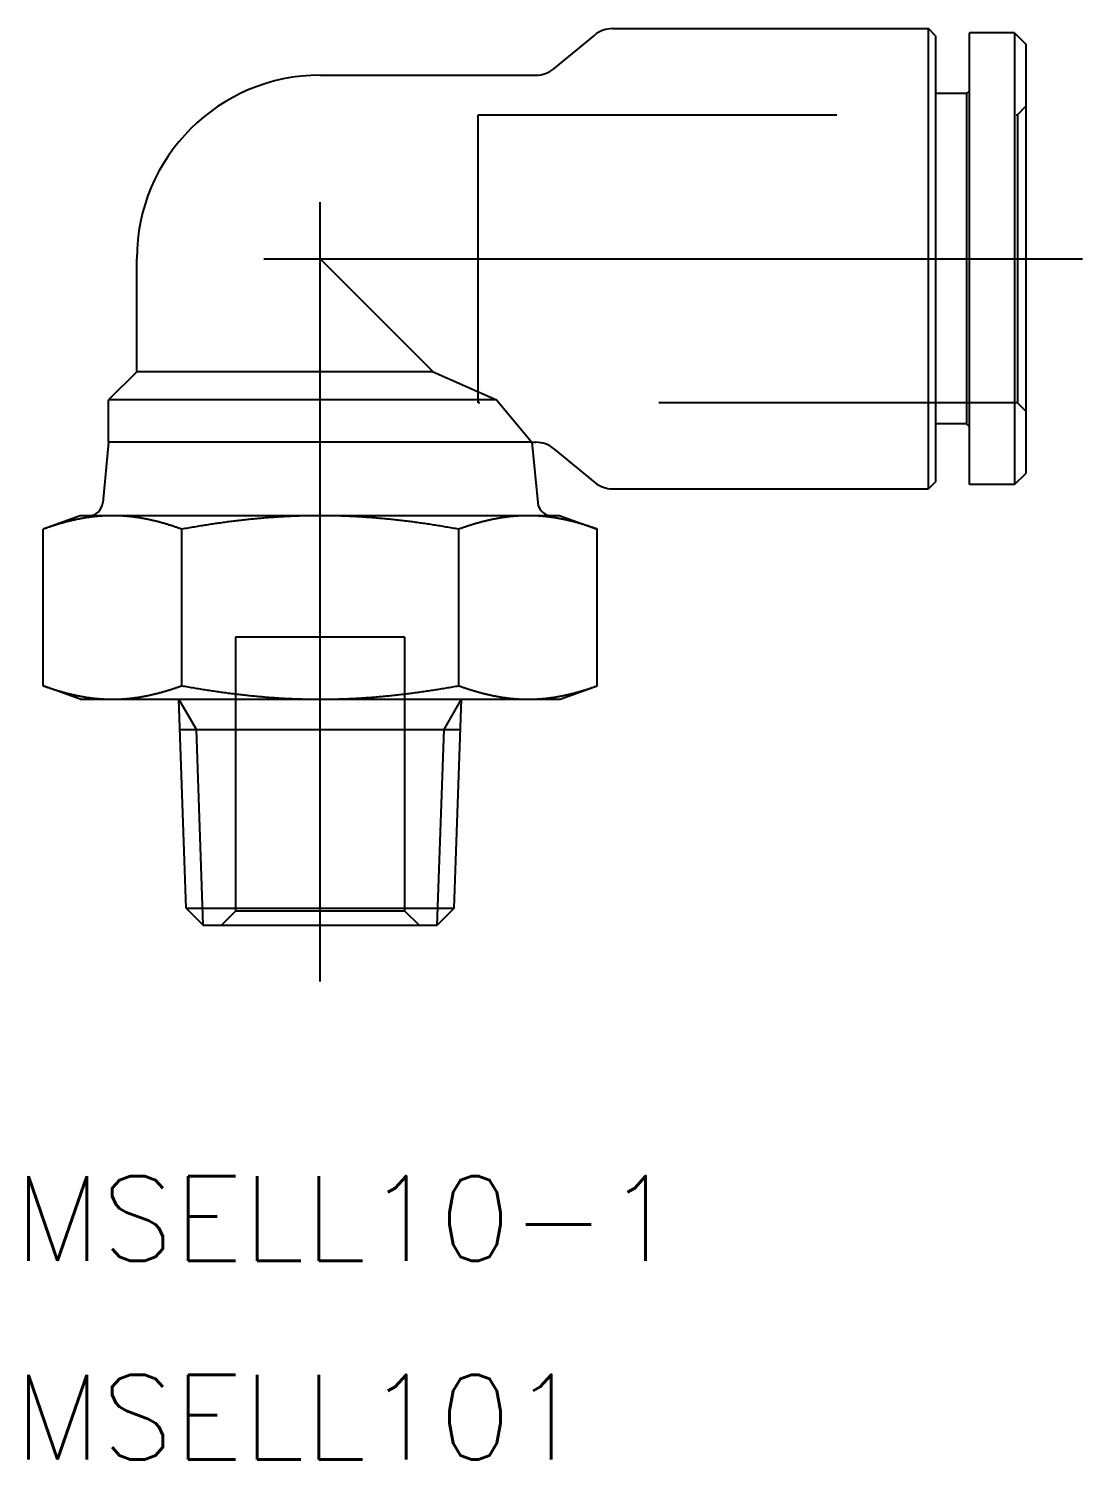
# Model space of a CAD drawing. Extents: x -10.3 to 68.7, y -18.9 to 33.8.
# Drawn here: x -10.3 to 27, y -18.9 to 31.8 of the extents above; entities that cross this region are included whole.
import ezdxf

# ---------------------------------------------------------------- set-up
doc = ezdxf.new("R2010")
doc.units = 0
doc.linetypes.add('CENTER', pattern=[50.8, 31.75, -6.35, 6.35, -6.35])
doc.linetypes.add('DASHED', pattern=[19.05, 12.7, -6.35])
doc.layers.get('0').update_dxf_attribs({"linetype": 'CONTINUOUS'})
doc.layers.add('CENTER', color=1, linetype='CENTER')
doc.styles.get("Standard").update_dxf_attribs({"font": 'txt.shx', "height": 3, "bigfont": 'bigfont.shx'})

msp = doc.modelspace()

# ---------------------------------------------------------------- linework, layer by layer
at = {"color": 7, "linetype": 'CONTINUOUS'}
for p, q in [((8.27712, 30.32863), (9.72288, 31.52137)), ((10.35926, 31.75), (21.55, 31.75)), ((21.55, 15.45), (21.55, 31.75)), ((21.8, 31.5), (21.55, 31.75)), ((21.8, 31.5), (21.8, 15.7)), ((23, 15.6), (23, 31.6)), ((24.6, 31.6), (23, 31.6)), ((24.6, 31.6), (24.6, 15.6)), ((24.6, 31.6), (25, 31.2)), ((25, 31.2), (25, 16)), ((0, 30.1), (7.64074, 30.1)), ((22.9, 29.45), (21.8, 29.45)), ((22.9, 29.45), (23, 29.55)), ((22.9, 29.45), (22.9, 17.75)), ((-6.5, 19.6), (-6.5, 23.6)), ((4, 19.6), (0, 23.6)), ((-6.5, 19.6), (-7.5, 18.6)), ((4, 19.6), (-6.5, 19.6)), ((4, 19.6), (6.245, 18.6)), ((6.245, 18.6), (-7.5, 18.6)), ((-7.5, 17.1), (-7.5, 18.6)), ((6.245, 18.6), (7.5, 17.1)), ((22.9, 17.75), (21.8, 17.75)), ((22.9, 17.75), (23, 17.65)), ((-7.5, 17.1), (-7.70652, 14.95214)), ((7.5, 17.1), (-7.5, 17.1)), ((7.5, 17.1), (7.70652, 14.95214)), ((7.5, 17.1), (7.64074, 17.1)), ((7.5, 17.1), (7.70652, 14.95214)), ((8.27712, 16.87137), (9.72288, 15.67863)), ((24.6, 15.6), (25, 16)), ((10.35926, 15.45), (21.55, 15.45)), ((21.8, 15.7), (21.55, 15.45)), ((24.6, 15.6), (23, 15.6)), ((-8.5, 14.5), (-9.81495, 14.0214)), ((8.5, 14.5), (-8.5, 14.5)), ((8.5, 14.5), (9.81495, 14.0214)), ((-9.81495, 8.4786), (-9.81495, 14.0214)), ((-4.90748, 8.4786), (-4.90748, 14.0214)), ((4.90748, 8.4786), (4.90748, 14.0214)), ((9.81495, 8.4786), (9.81495, 14.0214)), ((-8.5, 8), (-9.81495, 8.4786)), ((8.5, 8), (9.81495, 8.4786)), ((-8.5, 8), (8.5, 8)), ((-4.74639, 0.60202), (-5.00473, 8)), ((4.74639, 0.60202), (5.00473, 8)), ((-4.96733, 6.92889), (4.96733, 6.92889)), ((-4.74639, 0.60202), (4.74639, 0.60202)), ((-4.74639, 0.60202), (-4.14436, 0)), ((4.74639, 0.60202), (4.14436, 0)), ((-4.14436, 0), (4.14436, 0))]:
    msp.add_line(p, q, dxfattribs=at)
at = {"color": 3, "linetype": 'DASHED'}
for p, q in [((24.7, 28.7), (25, 29)), ((5.6, 28.7), (24.7, 28.7)), ((5.6, 18.5), (5.6, 28.7)), ((24.7, 28.7), (24.7, 18.5)), ((24.7, 18.5), (5.6, 18.5)), ((25, 18.2), (24.7, 18.5)), ((3, 10.2), (-3, 10.2)), ((-3, 10.2), (-3, 0.5)), ((3, 0.5), (3, 10.2)), ((-3, 0.5), (-3.5, 0)), ((3, 0.5), (-3, 0.5)), ((3.5, 0), (3, 0.5))]:
    msp.add_line(p, q, dxfattribs=at)
at = {"color": 3, "linetype": 'CONTINUOUS'}
for p, q in [((-4.38633, 6.92889), (-5.00473, 8)), ((4.38633, 6.92889), (5.00473, 8)), ((-4.14436, 0), (-4.38633, 6.92889)), ((4.14436, 0), (4.38633, 6.92889))]:
    msp.add_line(p, q, dxfattribs=at)
at = {"color": 7}
for points in [[(-7.36122, 14.5, 0), (-7.38654, 14.4999, 0), (-7.41184, 14.4998, 0), (-7.43711, 14.4995, 0), (-7.46236, 14.4991, 0), (-7.48758, 14.4986, 0), (-7.51277, 14.498, 0), (-7.53795, 14.4973, 0), (-7.5631, 14.4965, 0), (-7.58824, 14.4956, 0), (-7.61335, 14.4946, 0), (-7.63845, 14.4934, 0), (-7.66353, 14.4922, 0), (-7.6886, 14.4908, 0), (-7.71366, 14.4894, 0), (-7.7387, 14.4878, 0), (-7.76374, 14.4862, 0), (-7.78876, 14.4844, 0), (-7.81378, 14.4825, 0), (-7.83879, 14.4805, 0), (-7.8638, 14.4784, 0), (-7.8888, 14.4763, 0), (-7.9138, 14.474, 0), (-7.9388, 14.4716, 0), (-7.9638, 14.4691, 0), (-7.98879, 14.4665, 0), (-8.0138, 14.4637, 0), (-8.0388, 14.4609, 0), (-8.06381, 14.458, 0), (-8.08883, 14.455, 0), (-8.11385, 14.4519, 0), (-8.13888, 14.4486, 0), (-8.16392, 14.4453, 0), (-8.18897, 14.4419, 0), (-8.21404, 14.4383, 0), (-8.23912, 14.4347, 0), (-8.26421, 14.4309, 0), (-8.28932, 14.4271, 0), (-8.31444, 14.4231, 0), (-8.33959, 14.4191, 0), (-8.36475, 14.4149, 0), (-8.38993, 14.4107, 0), (-8.41514, 14.4063, 0), (-8.44037, 14.4018, 0), (-8.46562, 14.3973, 0), (-8.4909, 14.3926, 0), (-8.5162, 14.3878, 0), (-8.54154, 14.3829, 0), (-8.5669, 14.3779, 0), (-8.59229, 14.3728, 0), (-8.61772, 14.3676, 0), (-8.64318, 14.3623, 0), (-8.66867, 14.3569, 0), (-8.6942, 14.3514, 0), (-8.71976, 14.3458, 0), (-8.74536, 14.3401, 0), (-8.771, 14.3342, 0), (-8.79668, 14.3283, 0), (-8.8224, 14.3223, 0), (-8.84817, 14.3161, 0), (-8.87398, 14.3099, 0), (-8.89983, 14.3035, 0), (-8.92573, 14.297, 0), (-8.95168, 14.2905, 0), (-8.97768, 14.2838, 0), (-9.00372, 14.277, 0), (-9.02982, 14.2701, 0), (-9.05597, 14.2631, 0), (-9.08218, 14.256, 0), (-9.10844, 14.2488, 0), (-9.13476, 14.2414, 0), (-9.16113, 14.234, 0), (-9.18756, 14.2264, 0), (-9.21406, 14.2188, 0), (-9.24062, 14.211, 0), (-9.26724, 14.2031, 0), (-9.29392, 14.1951, 0), (-9.32067, 14.187, 0), (-9.34748, 14.1788, 0), (-9.37437, 14.1705, 0), (-9.40132, 14.162, 0), (-9.42835, 14.1535, 0), (-9.45545, 14.1448, 0), (-9.48262, 14.136, 0), (-9.50987, 14.1271, 0), (-9.53719, 14.1181, 0), (-9.56459, 14.1089, 0), (-9.59207, 14.0997, 0), (-9.61964, 14.0903, 0), (-9.64728, 14.0808, 0), (-9.67501, 14.0712, 0), (-9.70282, 14.0615, 0), (-9.73072, 14.0517, 0), (-9.75871, 14.0417, 0), (-9.78679, 14.0316, 0), (-9.81495, 14.0214, 0)], [(-4.90748, 14.0214, 0), (-4.93565, 14.0316, 0), (-4.96372, 14.0417, 0), (-4.99171, 14.0517, 0), (-5.01961, 14.0615, 0), (-5.04742, 14.0712, 0), (-5.07515, 14.0808, 0), (-5.1028, 14.0903, 0), (-5.13036, 14.0997, 0), (-5.15784, 14.1089, 0), (-5.18524, 14.1181, 0), (-5.21256, 14.1271, 0), (-5.23981, 14.136, 0), (-5.26698, 14.1448, 0), (-5.29408, 14.1535, 0), (-5.32111, 14.162, 0), (-5.34806, 14.1705, 0), (-5.37495, 14.1788, 0), (-5.40176, 14.187, 0), (-5.42851, 14.1951, 0), (-5.4552, 14.2031, 0), (-5.48182, 14.211, 0), (-5.50837, 14.2188, 0), (-5.53487, 14.2264, 0), (-5.5613, 14.234, 0), (-5.58768, 14.2414, 0), (-5.61399, 14.2488, 0), (-5.64025, 14.256, 0), (-5.66646, 14.2631, 0), (-5.69261, 14.2701, 0), (-5.71871, 14.277, 0), (-5.74476, 14.2838, 0), (-5.77075, 14.2905, 0), (-5.7967, 14.297, 0), (-5.8226, 14.3035, 0), (-5.84846, 14.3099, 0), (-5.87426, 14.3161, 0), (-5.90003, 14.3223, 0), (-5.92575, 14.3283, 0), (-5.95143, 14.3342, 0), (-5.97707, 14.3401, 0), (-6.00267, 14.3458, 0), (-6.02824, 14.3514, 0), (-6.05376, 14.3569, 0), (-6.07926, 14.3623, 0), (-6.10471, 14.3676, 0), (-6.13014, 14.3728, 0), (-6.15553, 14.3779, 0), (-6.18089, 14.3829, 0), (-6.20623, 14.3878, 0), (-6.23153, 14.3926, 0), (-6.25681, 14.3973, 0), (-6.28207, 14.4018, 0), (-6.30729, 14.4063, 0), (-6.3325, 14.4107, 0), (-6.35768, 14.4149, 0), (-6.38285, 14.4191, 0), (-6.40799, 14.4231, 0), (-6.43312, 14.4271, 0), (-6.45822, 14.4309, 0), (-6.48332, 14.4347, 0), (-6.50839, 14.4383, 0), (-6.53346, 14.4419, 0), (-6.55851, 14.4453, 0), (-6.58355, 14.4486, 0), (-6.60858, 14.4519, 0), (-6.63361, 14.455, 0), (-6.65862, 14.458, 0), (-6.68363, 14.4609, 0), (-6.70864, 14.4637, 0), (-6.73364, 14.4665, 0), (-6.75864, 14.4691, 0), (-6.78363, 14.4716, 0), (-6.80863, 14.474, 0), (-6.83363, 14.4763, 0), (-6.85863, 14.4784, 0), (-6.88364, 14.4805, 0), (-6.90865, 14.4825, 0), (-6.93367, 14.4844, 0), (-6.95869, 14.4862, 0), (-6.98373, 14.4878, 0), (-7.00877, 14.4894, 0), (-7.03383, 14.4908, 0), (-7.0589, 14.4922, 0), (-7.08398, 14.4934, 0), (-7.10908, 14.4946, 0), (-7.1342, 14.4956, 0), (-7.15933, 14.4965, 0), (-7.18448, 14.4973, 0), (-7.20966, 14.498, 0), (-7.23485, 14.4986, 0), (-7.26007, 14.4991, 0), (-7.28532, 14.4995, 0), (-7.31059, 14.4998, 0), (-7.33589, 14.4999, 0), (-7.36122, 14.5, 0)], [(0, 14.5, 0), (-0.05066, 14.4999, 0), (-0.10125, 14.4998, 0), (-0.1518, 14.4995, 0), (-0.20228, 14.4991, 0), (-0.25272, 14.4986, 0), (-0.30312, 14.498, 0), (-0.35347, 14.4973, 0), (-0.40377, 14.4965, 0), (-0.45404, 14.4956, 0), (-0.50427, 14.4946, 0), (-0.55447, 14.4934, 0), (-0.60464, 14.4922, 0), (-0.65477, 14.4908, 0), (-0.70489, 14.4894, 0), (-0.75498, 14.4878, 0), (-0.80505, 14.4862, 0), (-0.8551, 14.4844, 0), (-0.90513, 14.4825, 0), (-0.95515, 14.4805, 0), (-1.00516, 14.4784, 0), (-1.05517, 14.4763, 0), (-1.10517, 14.474, 0), (-1.15516, 14.4716, 0), (-1.20516, 14.4691, 0), (-1.25516, 14.4665, 0), (-1.30516, 14.4637, 0), (-1.35517, 14.4609, 0), (-1.40519, 14.458, 0), (-1.45522, 14.455, 0), (-1.50527, 14.4519, 0), (-1.55533, 14.4486, 0), (-1.60541, 14.4453, 0), (-1.65552, 14.4419, 0), (-1.70564, 14.4383, 0), (-1.7558, 14.4347, 0), (-1.80598, 14.4309, 0), (-1.8562, 14.4271, 0), (-1.90645, 14.4231, 0), (-1.95674, 14.4191, 0), (-2.00707, 14.4149, 0), (-2.05743, 14.4107, 0), (-2.10784, 14.4063, 0), (-2.1583, 14.4018, 0), (-2.20881, 14.3973, 0), (-2.25937, 14.3926, 0), (-2.30998, 14.3878, 0), (-2.36064, 14.3829, 0), (-2.41137, 14.3779, 0), (-2.46216, 14.3728, 0), (-2.51301, 14.3676, 0), (-2.56392, 14.3623, 0), (-2.6149, 14.3569, 0), (-2.66596, 14.3514, 0), (-2.71709, 14.3458, 0), (-2.76829, 14.3401, 0), (-2.81957, 14.3342, 0), (-2.87093, 14.3283, 0), (-2.92237, 14.3223, 0), (-2.9739, 14.3161, 0), (-3.02552, 14.3099, 0), (-3.07723, 14.3035, 0), (-3.12903, 14.297, 0), (-3.18093, 14.2905, 0), (-3.23292, 14.2838, 0), (-3.28501, 14.277, 0), (-3.33721, 14.2701, 0), (-3.38951, 14.2631, 0), (-3.44192, 14.256, 0), (-3.49445, 14.2488, 0), (-3.54708, 14.2414, 0), (-3.59983, 14.234, 0), (-3.6527, 14.2264, 0), (-3.70569, 14.2188, 0), (-3.7588, 14.211, 0), (-3.81204, 14.2031, 0), (-3.86541, 14.1951, 0), (-3.9189, 14.187, 0), (-3.97254, 14.1788, 0), (-4.02631, 14.1705, 0), (-4.08022, 14.162, 0), (-4.13427, 14.1535, 0), (-4.18846, 14.1448, 0), (-4.24281, 14.136, 0), (-4.2973, 14.1271, 0), (-4.35195, 14.1181, 0), (-4.40675, 14.1089, 0), (-4.46172, 14.0997, 0), (-4.51684, 14.0903, 0), (-4.57213, 14.0808, 0), (-4.62759, 14.0712, 0), (-4.68321, 14.0615, 0), (-4.73901, 14.0517, 0), (-4.79499, 14.0417, 0), (-4.85114, 14.0316, 0), (-4.90748, 14.0214, 0)], [(4.90748, 14.0214, 0), (4.85114, 14.0316, 0), (4.79499, 14.0417, 0), (4.73901, 14.0517, 0), (4.68321, 14.0615, 0), (4.62759, 14.0712, 0), (4.57213, 14.0808, 0), (4.51684, 14.0903, 0), (4.46172, 14.0997, 0), (4.40675, 14.1089, 0), (4.35195, 14.1181, 0), (4.2973, 14.1271, 0), (4.24281, 14.136, 0), (4.18846, 14.1448, 0), (4.13427, 14.1535, 0), (4.08022, 14.162, 0), (4.02631, 14.1705, 0), (3.97254, 14.1788, 0), (3.9189, 14.187, 0), (3.86541, 14.1951, 0), (3.81204, 14.2031, 0), (3.7588, 14.211, 0), (3.70569, 14.2188, 0), (3.6527, 14.2264, 0), (3.59983, 14.234, 0), (3.54708, 14.2414, 0), (3.49445, 14.2488, 0), (3.44192, 14.256, 0), (3.38951, 14.2631, 0), (3.33721, 14.2701, 0), (3.28501, 14.277, 0), (3.23292, 14.2838, 0), (3.18093, 14.2905, 0), (3.12903, 14.297, 0), (3.07723, 14.3035, 0), (3.02552, 14.3099, 0), (2.9739, 14.3161, 0), (2.92237, 14.3223, 0), (2.87093, 14.3283, 0), (2.81957, 14.3342, 0), (2.76829, 14.3401, 0), (2.71709, 14.3458, 0), (2.66596, 14.3514, 0), (2.6149, 14.3569, 0), (2.56392, 14.3623, 0), (2.51301, 14.3676, 0), (2.46216, 14.3728, 0), (2.41137, 14.3779, 0), (2.36064, 14.3829, 0), (2.30998, 14.3878, 0), (2.25937, 14.3926, 0), (2.20881, 14.3973, 0), (2.1583, 14.4018, 0), (2.10784, 14.4063, 0), (2.05743, 14.4107, 0), (2.00707, 14.4149, 0), (1.95674, 14.4191, 0), (1.90645, 14.4231, 0), (1.8562, 14.4271, 0), (1.80598, 14.4309, 0), (1.7558, 14.4347, 0), (1.70564, 14.4383, 0), (1.65552, 14.4419, 0), (1.60541, 14.4453, 0), (1.55533, 14.4486, 0), (1.50527, 14.4519, 0), (1.45522, 14.455, 0), (1.40519, 14.458, 0), (1.35517, 14.4609, 0), (1.30516, 14.4637, 0), (1.25516, 14.4665, 0), (1.20516, 14.4691, 0), (1.15516, 14.4716, 0), (1.10517, 14.474, 0), (1.05517, 14.4763, 0), (1.00516, 14.4784, 0), (0.95515, 14.4805, 0), (0.90513, 14.4825, 0), (0.8551, 14.4844, 0), (0.80505, 14.4862, 0), (0.75498, 14.4878, 0), (0.70489, 14.4894, 0), (0.65477, 14.4908, 0), (0.60464, 14.4922, 0), (0.55447, 14.4934, 0), (0.50427, 14.4946, 0), (0.45404, 14.4956, 0), (0.40377, 14.4965, 0), (0.35347, 14.4973, 0), (0.30312, 14.498, 0), (0.25272, 14.4986, 0), (0.20228, 14.4991, 0), (0.1518, 14.4995, 0), (0.10125, 14.4998, 0), (0.05066, 14.4999, 0), (0, 14.5, 0)], [(7.36122, 14.5, 0), (7.33589, 14.4999, 0), (7.31059, 14.4998, 0), (7.28532, 14.4995, 0), (7.26007, 14.4991, 0), (7.23485, 14.4986, 0), (7.20966, 14.498, 0), (7.18448, 14.4973, 0), (7.15933, 14.4965, 0), (7.1342, 14.4956, 0), (7.10908, 14.4946, 0), (7.08398, 14.4934, 0), (7.0589, 14.4922, 0), (7.03383, 14.4908, 0), (7.00877, 14.4894, 0), (6.98373, 14.4878, 0), (6.95869, 14.4862, 0), (6.93367, 14.4844, 0), (6.90865, 14.4825, 0), (6.88364, 14.4805, 0), (6.85863, 14.4784, 0), (6.83363, 14.4763, 0), (6.80863, 14.474, 0), (6.78363, 14.4716, 0), (6.75864, 14.4691, 0), (6.73364, 14.4665, 0), (6.70864, 14.4637, 0), (6.68363, 14.4609, 0), (6.65862, 14.458, 0), (6.63361, 14.455, 0), (6.60858, 14.4519, 0), (6.58355, 14.4486, 0), (6.55851, 14.4453, 0), (6.53346, 14.4419, 0), (6.50839, 14.4383, 0), (6.48332, 14.4347, 0), (6.45822, 14.4309, 0), (6.43312, 14.4271, 0), (6.40799, 14.4231, 0), (6.38285, 14.4191, 0), (6.35768, 14.4149, 0), (6.3325, 14.4107, 0), (6.30729, 14.4063, 0), (6.28207, 14.4018, 0), (6.25681, 14.3973, 0), (6.23153, 14.3926, 0), (6.20623, 14.3878, 0), (6.18089, 14.3829, 0), (6.15553, 14.3779, 0), (6.13014, 14.3728, 0), (6.10471, 14.3676, 0), (6.07926, 14.3623, 0), (6.05376, 14.3569, 0), (6.02824, 14.3514, 0), (6.00267, 14.3458, 0), (5.97707, 14.3401, 0), (5.95143, 14.3342, 0), (5.92575, 14.3283, 0), (5.90003, 14.3223, 0), (5.87426, 14.3161, 0), (5.84846, 14.3099, 0), (5.8226, 14.3035, 0), (5.7967, 14.297, 0), (5.77075, 14.2905, 0), (5.74476, 14.2838, 0), (5.71871, 14.277, 0), (5.69261, 14.2701, 0), (5.66646, 14.2631, 0), (5.64025, 14.256, 0), (5.61399, 14.2488, 0), (5.58768, 14.2414, 0), (5.5613, 14.234, 0), (5.53487, 14.2264, 0), (5.50837, 14.2188, 0), (5.48182, 14.211, 0), (5.4552, 14.2031, 0), (5.42851, 14.1951, 0), (5.40176, 14.187, 0), (5.37495, 14.1788, 0), (5.34806, 14.1705, 0), (5.32111, 14.162, 0), (5.29408, 14.1535, 0), (5.26698, 14.1448, 0), (5.23981, 14.136, 0), (5.21256, 14.1271, 0), (5.18524, 14.1181, 0), (5.15784, 14.1089, 0), (5.13036, 14.0997, 0), (5.1028, 14.0903, 0), (5.07515, 14.0808, 0), (5.04742, 14.0712, 0), (5.01961, 14.0615, 0), (4.99171, 14.0517, 0), (4.96372, 14.0417, 0), (4.93565, 14.0316, 0), (4.90748, 14.0214, 0)], [(9.81495, 14.0214, 0), (9.78679, 14.0316, 0), (9.75871, 14.0417, 0), (9.73072, 14.0517, 0), (9.70282, 14.0615, 0), (9.67501, 14.0712, 0), (9.64728, 14.0808, 0), (9.61964, 14.0903, 0), (9.59207, 14.0997, 0), (9.56459, 14.1089, 0), (9.53719, 14.1181, 0), (9.50987, 14.1271, 0), (9.48262, 14.136, 0), (9.45545, 14.1448, 0), (9.42835, 14.1535, 0), (9.40132, 14.162, 0), (9.37437, 14.1705, 0), (9.34748, 14.1788, 0), (9.32067, 14.187, 0), (9.29392, 14.1951, 0), (9.26724, 14.2031, 0), (9.24062, 14.211, 0), (9.21406, 14.2188, 0), (9.18756, 14.2264, 0), (9.16113, 14.234, 0), (9.13476, 14.2414, 0), (9.10844, 14.2488, 0), (9.08218, 14.256, 0), (9.05597, 14.2631, 0), (9.02982, 14.2701, 0), (9.00372, 14.277, 0), (8.97768, 14.2838, 0), (8.95168, 14.2905, 0), (8.92573, 14.297, 0), (8.89983, 14.3035, 0), (8.87398, 14.3099, 0), (8.84817, 14.3161, 0), (8.8224, 14.3223, 0), (8.79668, 14.3283, 0), (8.771, 14.3342, 0), (8.74536, 14.3401, 0), (8.71976, 14.3458, 0), (8.6942, 14.3514, 0), (8.66867, 14.3569, 0), (8.64318, 14.3623, 0), (8.61772, 14.3676, 0), (8.59229, 14.3728, 0), (8.5669, 14.3779, 0), (8.54154, 14.3829, 0), (8.5162, 14.3878, 0), (8.4909, 14.3926, 0), (8.46562, 14.3973, 0), (8.44037, 14.4018, 0), (8.41514, 14.4063, 0), (8.38993, 14.4107, 0), (8.36475, 14.4149, 0), (8.33959, 14.4191, 0), (8.31444, 14.4231, 0), (8.28932, 14.4271, 0), (8.26421, 14.4309, 0), (8.23912, 14.4347, 0), (8.21404, 14.4383, 0), (8.18897, 14.4419, 0), (8.16392, 14.4453, 0), (8.13888, 14.4486, 0), (8.11385, 14.4519, 0), (8.08883, 14.455, 0), (8.06381, 14.458, 0), (8.0388, 14.4609, 0), (8.0138, 14.4637, 0), (7.98879, 14.4665, 0), (7.9638, 14.4691, 0), (7.9388, 14.4716, 0), (7.9138, 14.474, 0), (7.8888, 14.4763, 0), (7.8638, 14.4784, 0), (7.83879, 14.4805, 0), (7.81378, 14.4825, 0), (7.78876, 14.4844, 0), (7.76374, 14.4862, 0), (7.7387, 14.4878, 0), (7.71366, 14.4894, 0), (7.6886, 14.4908, 0), (7.66353, 14.4922, 0), (7.63845, 14.4934, 0), (7.61335, 14.4946, 0), (7.58824, 14.4956, 0), (7.5631, 14.4965, 0), (7.53795, 14.4973, 0), (7.51277, 14.498, 0), (7.48758, 14.4986, 0), (7.46236, 14.4991, 0), (7.43711, 14.4995, 0), (7.41184, 14.4998, 0), (7.38654, 14.4999, 0), (7.36122, 14.5, 0)], [(-9.81495, 8.4786, 0), (-9.7874, 8.46862, 0), (-9.75991, 8.45874, 0), (-9.7325, 8.44898, 0), (-9.70516, 8.43932, 0), (-9.6779, 8.42978, 0), (-9.6507, 8.42035, 0), (-9.62357, 8.41102, 0), (-9.5965, 8.40181, 0), (-9.5695, 8.3927, 0), (-9.54257, 8.38371, 0), (-9.5157, 8.37482, 0), (-9.48889, 8.36604, 0), (-9.46214, 8.35737, 0), (-9.43545, 8.3488, 0), (-9.40882, 8.34034, 0), (-9.38225, 8.33199, 0), (-9.35573, 8.32375, 0), (-9.32927, 8.31561, 0), (-9.30286, 8.30757, 0), (-9.2765, 8.29964, 0), (-9.2502, 8.29182, 0), (-9.22394, 8.2841, 0), (-9.19773, 8.27649, 0), (-9.17157, 8.26898, 0), (-9.14546, 8.26158, 0), (-9.11939, 8.25428, 0), (-9.09336, 8.24708, 0), (-9.06738, 8.23999, 0), (-9.04144, 8.233, 0), (-9.01554, 8.22612, 0), (-8.98968, 8.21933, 0), (-8.96385, 8.21265, 0), (-8.93807, 8.20608, 0), (-8.91231, 8.1996, 0), (-8.8866, 8.19323, 0), (-8.86091, 8.18696, 0), (-8.83526, 8.1808, 0), (-8.80964, 8.17473, 0), (-8.78405, 8.16877, 0), (-8.75849, 8.16291, 0), (-8.73295, 8.15715, 0), (-8.70745, 8.1515, 0), (-8.68196, 8.14595, 0), (-8.6565, 8.14049, 0), (-8.63107, 8.13514, 0), (-8.60565, 8.1299, 0), (-8.58026, 8.12475, 0), (-8.55488, 8.11971, 0), (-8.52952, 8.11477, 0), (-8.50418, 8.10993, 0), (-8.47886, 8.10519, 0), (-8.45355, 8.10055, 0), (-8.42825, 8.09602, 0), (-8.40297, 8.09158, 0), (-8.37769, 8.08725, 0), (-8.35243, 8.08303, 0), (-8.32717, 8.0789, 0), (-8.30192, 8.07488, 0), (-8.27668, 8.07096, 0), (-8.25144, 8.06714, 0), (-8.22621, 8.06343, 0), (-8.20097, 8.05981, 0), (-8.17574, 8.05631, 0), (-8.15051, 8.0529, 0), (-8.12528, 8.0496, 0), (-8.10004, 8.0464, 0), (-8.07481, 8.04331, 0), (-8.04956, 8.04032, 0), (-8.02431, 8.03743, 0), (-7.99905, 8.03465, 0), (-7.97379, 8.03197, 0), (-7.94851, 8.0294, 0), (-7.92322, 8.02693, 0), (-7.89792, 8.02457, 0), (-7.8726, 8.02232, 0), (-7.84727, 8.02017, 0), (-7.82192, 8.01812, 0), (-7.79656, 8.01619, 0), (-7.77117, 8.01436, 0), (-7.74577, 8.01264, 0), (-7.72034, 8.01103, 0), (-7.69488, 8.00952, 0), (-7.66941, 8.00812, 0), (-7.6439, 8.00684, 0), (-7.61837, 8.00566, 0), (-7.59281, 8.00459, 0), (-7.56722, 8.00363, 0), (-7.5416, 8.00279, 0), (-7.51594, 8.00205, 0), (-7.49025, 8.00143, 0), (-7.46452, 8.00091, 0), (-7.43876, 8.00051, 0), (-7.41295, 8.00023, 0), (-7.3871, 8.00006, 0), (-7.36122, 8, 0)], [(-7.36122, 8, 0), (-7.33533, 8.00006, 0), (-7.30948, 8.00023, 0), (-7.28368, 8.00051, 0), (-7.25791, 8.00091, 0), (-7.23218, 8.00143, 0), (-7.20649, 8.00205, 0), (-7.18083, 8.00279, 0), (-7.15521, 8.00363, 0), (-7.12962, 8.00459, 0), (-7.10406, 8.00566, 0), (-7.07853, 8.00684, 0), (-7.05302, 8.00812, 0), (-7.02755, 8.00952, 0), (-7.0021, 8.01103, 0), (-6.97667, 8.01264, 0), (-6.95126, 8.01436, 0), (-6.92587, 8.01619, 0), (-6.90051, 8.01812, 0), (-6.87516, 8.02017, 0), (-6.84983, 8.02232, 0), (-6.82451, 8.02457, 0), (-6.79921, 8.02693, 0), (-6.77392, 8.0294, 0), (-6.74865, 8.03197, 0), (-6.72338, 8.03465, 0), (-6.69812, 8.03743, 0), (-6.67287, 8.04032, 0), (-6.64763, 8.04331, 0), (-6.62239, 8.0464, 0), (-6.59715, 8.0496, 0), (-6.57192, 8.0529, 0), (-6.54669, 8.05631, 0), (-6.52146, 8.05981, 0), (-6.49623, 8.06343, 0), (-6.47099, 8.06714, 0), (-6.44575, 8.07096, 0), (-6.42051, 8.07488, 0), (-6.39526, 8.0789, 0), (-6.37001, 8.08303, 0), (-6.34474, 8.08725, 0), (-6.31947, 8.09158, 0), (-6.29418, 8.09602, 0), (-6.26888, 8.10055, 0), (-6.24357, 8.10519, 0), (-6.21825, 8.10993, 0), (-6.19291, 8.11477, 0), (-6.16755, 8.11971, 0), (-6.14217, 8.12475, 0), (-6.11678, 8.1299, 0), (-6.09137, 8.13514, 0), (-6.06593, 8.14049, 0), (-6.04047, 8.14595, 0), (-6.01499, 8.1515, 0), (-5.98948, 8.15715, 0), (-5.96394, 8.16291, 0), (-5.93838, 8.16877, 0), (-5.91279, 8.17473, 0), (-5.88717, 8.1808, 0), (-5.86152, 8.18696, 0), (-5.83583, 8.19323, 0), (-5.81012, 8.1996, 0), (-5.78437, 8.20608, 0), (-5.75858, 8.21265, 0), (-5.73276, 8.21933, 0), (-5.70689, 8.22612, 0), (-5.68099, 8.233, 0), (-5.65505, 8.23999, 0), (-5.62907, 8.24708, 0), (-5.60304, 8.25428, 0), (-5.57697, 8.26158, 0), (-5.55086, 8.26898, 0), (-5.5247, 8.27649, 0), (-5.49849, 8.2841, 0), (-5.47223, 8.29182, 0), (-5.44593, 8.29964, 0), (-5.41957, 8.30757, 0), (-5.39316, 8.31561, 0), (-5.3667, 8.32375, 0), (-5.34018, 8.33199, 0), (-5.31361, 8.34034, 0), (-5.28698, 8.3488, 0), (-5.26029, 8.35737, 0), (-5.23354, 8.36604, 0), (-5.20673, 8.37482, 0), (-5.17986, 8.38371, 0), (-5.15293, 8.3927, 0), (-5.12593, 8.40181, 0), (-5.09887, 8.41102, 0), (-5.07174, 8.42035, 0), (-5.04454, 8.42978, 0), (-5.01727, 8.43932, 0), (-4.98993, 8.44898, 0), (-4.96252, 8.45874, 0), (-4.93504, 8.46862, 0), (-4.90748, 8.4786, 0)], [(-4.90748, 8.4786, 0), (-4.85236, 8.46862, 0), (-4.79739, 8.45874, 0), (-4.74257, 8.44898, 0), (-4.6879, 8.43932, 0), (-4.63336, 8.42978, 0), (-4.57896, 8.42035, 0), (-4.5247, 8.41102, 0), (-4.47057, 8.40181, 0), (-4.41658, 8.3927, 0), (-4.36271, 8.38371, 0), (-4.30897, 8.37482, 0), (-4.25535, 8.36604, 0), (-4.20186, 8.35737, 0), (-4.14848, 8.3488, 0), (-4.09522, 8.34034, 0), (-4.04207, 8.33199, 0), (-3.98904, 8.32375, 0), (-3.93611, 8.31561, 0), (-3.88329, 8.30757, 0), (-3.83058, 8.29964, 0), (-3.77796, 8.29182, 0), (-3.72545, 8.2841, 0), (-3.67303, 8.27649, 0), (-3.62071, 8.26898, 0), (-3.56848, 8.26158, 0), (-3.51635, 8.25428, 0), (-3.46429, 8.24708, 0), (-3.41233, 8.23999, 0), (-3.36045, 8.233, 0), (-3.30864, 8.22612, 0), (-3.25692, 8.21933, 0), (-3.20527, 8.21265, 0), (-3.1537, 8.20608, 0), (-3.1022, 8.1996, 0), (-3.05076, 8.19323, 0), (-2.9994, 8.18696, 0), (-2.94809, 8.1808, 0), (-2.89685, 8.17473, 0), (-2.84567, 8.16877, 0), (-2.79455, 8.16291, 0), (-2.74348, 8.15715, 0), (-2.69246, 8.1515, 0), (-2.64149, 8.14595, 0), (-2.59058, 8.14049, 0), (-2.5397, 8.13514, 0), (-2.48887, 8.1299, 0), (-2.43808, 8.12475, 0), (-2.38733, 8.11971, 0), (-2.33662, 8.11477, 0), (-2.28593, 8.10993, 0), (-2.23528, 8.10519, 0), (-2.18466, 8.10055, 0), (-2.13407, 8.09602, 0), (-2.0835, 8.09158, 0), (-2.03295, 8.08725, 0), (-1.98242, 8.08303, 0), (-1.93191, 8.0789, 0), (-1.88141, 8.07488, 0), (-1.83092, 8.07096, 0), (-1.78045, 8.06714, 0), (-1.72998, 8.06343, 0), (-1.67952, 8.05981, 0), (-1.62905, 8.05631, 0), (-1.57859, 8.0529, 0), (-1.52813, 8.0496, 0), (-1.47766, 8.0464, 0), (-1.42718, 8.04331, 0), (-1.37669, 8.04032, 0), (-1.32619, 8.03743, 0), (-1.27567, 8.03465, 0), (-1.22514, 8.03197, 0), (-1.17459, 8.0294, 0), (-1.12401, 8.02693, 0), (-1.0734, 8.02457, 0), (-1.02277, 8.02232, 0), (-0.97211, 8.02017, 0), (-0.92141, 8.01812, 0), (-0.87068, 8.01619, 0), (-0.81991, 8.01436, 0), (-0.7691, 8.01264, 0), (-0.71824, 8.01103, 0), (-0.66734, 8.00952, 0), (-0.61638, 8.00812, 0), (-0.56538, 8.00684, 0), (-0.51431, 8.00566, 0), (-0.46319, 8.00459, 0), (-0.41201, 8.00363, 0), (-0.36077, 8.00279, 0), (-0.30945, 8.00205, 0), (-0.25807, 8.00143, 0), (-0.20661, 8.00091, 0), (-0.15508, 8.00051, 0), (-0.10347, 8.00023, 0), (-0.05178, 8.00006, 0), (0, 8, 0)], [(0, 8, 0), (0.05178, 8.00006, 0), (0.10347, 8.00023, 0), (0.15508, 8.00051, 0), (0.20661, 8.00091, 0), (0.25807, 8.00143, 0), (0.30945, 8.00205, 0), (0.36077, 8.00279, 0), (0.41201, 8.00363, 0), (0.46319, 8.00459, 0), (0.51431, 8.00566, 0), (0.56538, 8.00684, 0), (0.61638, 8.00812, 0), (0.66734, 8.00952, 0), (0.71824, 8.01103, 0), (0.7691, 8.01264, 0), (0.81991, 8.01436, 0), (0.87068, 8.01619, 0), (0.92141, 8.01812, 0), (0.97211, 8.02017, 0), (1.02277, 8.02232, 0), (1.0734, 8.02457, 0), (1.12401, 8.02693, 0), (1.17459, 8.0294, 0), (1.22514, 8.03197, 0), (1.27567, 8.03465, 0), (1.32619, 8.03743, 0), (1.37669, 8.04032, 0), (1.42718, 8.04331, 0), (1.47766, 8.0464, 0), (1.52813, 8.0496, 0), (1.57859, 8.0529, 0), (1.62905, 8.05631, 0), (1.67952, 8.05981, 0), (1.72998, 8.06343, 0), (1.78045, 8.06714, 0), (1.83092, 8.07096, 0), (1.88141, 8.07488, 0), (1.93191, 8.0789, 0), (1.98242, 8.08303, 0), (2.03295, 8.08725, 0), (2.0835, 8.09158, 0), (2.13407, 8.09602, 0), (2.18466, 8.10055, 0), (2.23528, 8.10519, 0), (2.28593, 8.10993, 0), (2.33662, 8.11477, 0), (2.38733, 8.11971, 0), (2.43808, 8.12475, 0), (2.48887, 8.1299, 0), (2.5397, 8.13514, 0), (2.59058, 8.14049, 0), (2.64149, 8.14595, 0), (2.69246, 8.1515, 0), (2.74348, 8.15715, 0), (2.79455, 8.16291, 0), (2.84567, 8.16877, 0), (2.89685, 8.17473, 0), (2.94809, 8.1808, 0), (2.9994, 8.18696, 0), (3.05076, 8.19323, 0), (3.1022, 8.1996, 0), (3.1537, 8.20608, 0), (3.20527, 8.21265, 0), (3.25692, 8.21933, 0), (3.30864, 8.22612, 0), (3.36045, 8.233, 0), (3.41233, 8.23999, 0), (3.46429, 8.24708, 0), (3.51635, 8.25428, 0), (3.56848, 8.26158, 0), (3.62071, 8.26898, 0), (3.67303, 8.27649, 0), (3.72545, 8.2841, 0), (3.77796, 8.29182, 0), (3.83058, 8.29964, 0), (3.88329, 8.30757, 0), (3.93611, 8.31561, 0), (3.98904, 8.32375, 0), (4.04207, 8.33199, 0), (4.09522, 8.34034, 0), (4.14848, 8.3488, 0), (4.20186, 8.35737, 0), (4.25535, 8.36604, 0), (4.30897, 8.37482, 0), (4.36271, 8.38371, 0), (4.41658, 8.3927, 0), (4.47057, 8.40181, 0), (4.5247, 8.41102, 0), (4.57896, 8.42035, 0), (4.63336, 8.42978, 0), (4.6879, 8.43932, 0), (4.74257, 8.44898, 0), (4.79739, 8.45874, 0), (4.85236, 8.46862, 0), (4.90748, 8.4786, 0)], [(4.90748, 8.4786, 0), (4.93504, 8.46862, 0), (4.96252, 8.45874, 0), (4.98993, 8.44898, 0), (5.01727, 8.43932, 0), (5.04454, 8.42978, 0), (5.07174, 8.42035, 0), (5.09887, 8.41102, 0), (5.12593, 8.40181, 0), (5.15293, 8.3927, 0), (5.17986, 8.38371, 0), (5.20673, 8.37482, 0), (5.23354, 8.36604, 0), (5.26029, 8.35737, 0), (5.28698, 8.3488, 0), (5.31361, 8.34034, 0), (5.34018, 8.33199, 0), (5.3667, 8.32375, 0), (5.39316, 8.31561, 0), (5.41957, 8.30757, 0), (5.44593, 8.29964, 0), (5.47223, 8.29182, 0), (5.49849, 8.2841, 0), (5.5247, 8.27649, 0), (5.55086, 8.26898, 0), (5.57697, 8.26158, 0), (5.60304, 8.25428, 0), (5.62907, 8.24708, 0), (5.65505, 8.23999, 0), (5.68099, 8.233, 0), (5.70689, 8.22612, 0), (5.73276, 8.21933, 0), (5.75858, 8.21265, 0), (5.78437, 8.20608, 0), (5.81012, 8.1996, 0), (5.83583, 8.19323, 0), (5.86152, 8.18696, 0), (5.88717, 8.1808, 0), (5.91279, 8.17473, 0), (5.93838, 8.16877, 0), (5.96394, 8.16291, 0), (5.98948, 8.15715, 0), (6.01499, 8.1515, 0), (6.04047, 8.14595, 0), (6.06593, 8.14049, 0), (6.09137, 8.13514, 0), (6.11678, 8.1299, 0), (6.14217, 8.12475, 0), (6.16755, 8.11971, 0), (6.19291, 8.11477, 0), (6.21825, 8.10993, 0), (6.24357, 8.10519, 0), (6.26888, 8.10055, 0), (6.29418, 8.09602, 0), (6.31947, 8.09158, 0), (6.34474, 8.08725, 0), (6.37001, 8.08303, 0), (6.39526, 8.0789, 0), (6.42051, 8.07488, 0), (6.44575, 8.07096, 0), (6.47099, 8.06714, 0), (6.49623, 8.06343, 0), (6.52146, 8.05981, 0), (6.54669, 8.05631, 0), (6.57192, 8.0529, 0), (6.59715, 8.0496, 0), (6.62239, 8.0464, 0), (6.64763, 8.04331, 0), (6.67287, 8.04032, 0), (6.69812, 8.03743, 0), (6.72338, 8.03465, 0), (6.74865, 8.03197, 0), (6.77392, 8.0294, 0), (6.79921, 8.02693, 0), (6.82451, 8.02457, 0), (6.84983, 8.02232, 0), (6.87516, 8.02017, 0), (6.90051, 8.01812, 0), (6.92587, 8.01619, 0), (6.95126, 8.01436, 0), (6.97667, 8.01264, 0), (7.0021, 8.01103, 0), (7.02755, 8.00952, 0), (7.05302, 8.00812, 0), (7.07853, 8.00684, 0), (7.10406, 8.00566, 0), (7.12962, 8.00459, 0), (7.15521, 8.00363, 0), (7.18083, 8.00279, 0), (7.20649, 8.00205, 0), (7.23218, 8.00143, 0), (7.25791, 8.00091, 0), (7.28368, 8.00051, 0), (7.30948, 8.00023, 0), (7.33533, 8.00006, 0), (7.36122, 8, 0)], [(7.36122, 8, 0), (7.3871, 8.00006, 0), (7.41295, 8.00023, 0), (7.43876, 8.00051, 0), (7.46452, 8.00091, 0), (7.49025, 8.00143, 0), (7.51594, 8.00205, 0), (7.5416, 8.00279, 0), (7.56722, 8.00363, 0), (7.59281, 8.00459, 0), (7.61837, 8.00566, 0), (7.6439, 8.00684, 0), (7.66941, 8.00812, 0), (7.69488, 8.00952, 0), (7.72034, 8.01103, 0), (7.74577, 8.01264, 0), (7.77117, 8.01436, 0), (7.79656, 8.01619, 0), (7.82192, 8.01812, 0), (7.84727, 8.02017, 0), (7.8726, 8.02232, 0), (7.89792, 8.02457, 0), (7.92322, 8.02693, 0), (7.94851, 8.0294, 0), (7.97379, 8.03197, 0), (7.99905, 8.03465, 0), (8.02431, 8.03743, 0), (8.04956, 8.04032, 0), (8.07481, 8.04331, 0), (8.10004, 8.0464, 0), (8.12528, 8.0496, 0), (8.15051, 8.0529, 0), (8.17574, 8.05631, 0), (8.20097, 8.05981, 0), (8.22621, 8.06343, 0), (8.25144, 8.06714, 0), (8.27668, 8.07096, 0), (8.30192, 8.07488, 0), (8.32717, 8.0789, 0), (8.35243, 8.08303, 0), (8.37769, 8.08725, 0), (8.40297, 8.09158, 0), (8.42825, 8.09602, 0), (8.45355, 8.10055, 0), (8.47886, 8.10519, 0), (8.50418, 8.10993, 0), (8.52952, 8.11477, 0), (8.55488, 8.11971, 0), (8.58026, 8.12475, 0), (8.60565, 8.1299, 0), (8.63107, 8.13514, 0), (8.6565, 8.14049, 0), (8.68196, 8.14595, 0), (8.70745, 8.1515, 0), (8.73295, 8.15715, 0), (8.75849, 8.16291, 0), (8.78405, 8.16877, 0), (8.80964, 8.17473, 0), (8.83526, 8.1808, 0), (8.86091, 8.18696, 0), (8.8866, 8.19323, 0), (8.91231, 8.1996, 0), (8.93807, 8.20608, 0), (8.96385, 8.21265, 0), (8.98968, 8.21933, 0), (9.01554, 8.22612, 0), (9.04144, 8.233, 0), (9.06738, 8.23999, 0), (9.09336, 8.24708, 0), (9.11939, 8.25428, 0), (9.14546, 8.26158, 0), (9.17157, 8.26898, 0), (9.19773, 8.27649, 0), (9.22394, 8.2841, 0), (9.2502, 8.29182, 0), (9.2765, 8.29964, 0), (9.30286, 8.30757, 0), (9.32927, 8.31561, 0), (9.35573, 8.32375, 0), (9.38225, 8.33199, 0), (9.40882, 8.34034, 0), (9.43545, 8.3488, 0), (9.46214, 8.35737, 0), (9.48889, 8.36604, 0), (9.5157, 8.37482, 0), (9.54257, 8.38371, 0), (9.5695, 8.3927, 0), (9.5965, 8.40181, 0), (9.62357, 8.41102, 0), (9.6507, 8.42035, 0), (9.6779, 8.42978, 0), (9.70516, 8.43932, 0), (9.7325, 8.44898, 0), (9.75991, 8.45874, 0), (9.7874, 8.46862, 0), (9.81495, 8.4786, 0)]]:
    msp.add_polyline3d(points, dxfattribs=at)
at = {"color": 7, "linetype": 'CONTINUOUS'}
for centre, radius, start, end in [((10.35926, 30.75), 1, 90, 129.522631), ((0, 23.6), 6.5, 90, 180), ((7.64074, 31.1), 1, 270, 309.522631), ((7.64074, 16.1), 1, 50.477369, 90), ((10.35926, 16.45), 1, 230.477369, 270), ((-8.20423, 15), 0.5, 270, 354.507675), ((8.20423, 15), 0.5, 185.492325, 270)]:
    msp.add_arc(centre, radius, start, end, dxfattribs=at)
at = {"layer": 'CENTER', "color": 1, "linetype": 'CENTER'}
for p, q in [((0, -2), (0, 25.6)), ((-2, 23.6), (27, 23.6))]:
    msp.add_line(p, q, dxfattribs=at)

# ---------------------------------------------------------------- texts
at = {"color": 7, "linetype": 'CONTINUOUS'}
for s, p in [('MSELL10-1', (-10.84618, -11.88721)), ('MSELL101', (-10.84618, -18.92056))]:
    msp.add_text(s, height=3, dxfattribs=at).set_placement(p)

doc.saveas('drawing.dxf')
